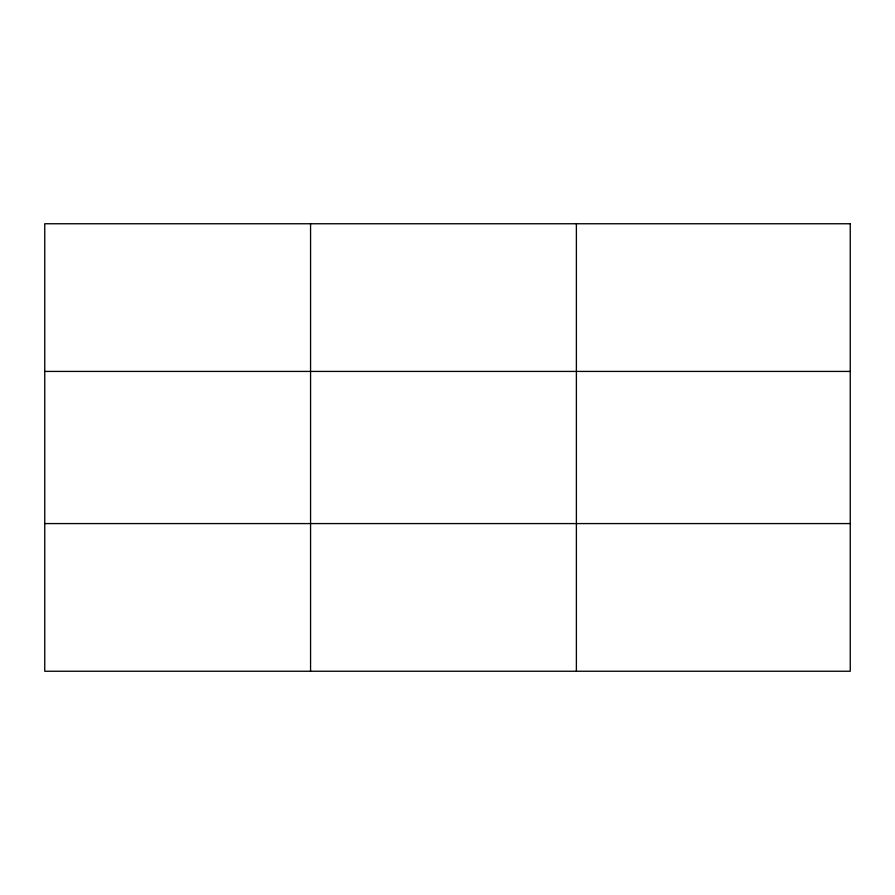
<?xml version="1.0" encoding="UTF-8"?>
<svg xmlns="http://www.w3.org/2000/svg" width="895" height="895" viewBox="0 0 895 895"><rect width="100%" height="100%" fill="white"/><g stroke="black" fill="none" stroke-linecap="round" stroke-linejoin="round"><path stroke-width="1.34" d="M310.565 671.25L310.565 223.75M576.38 671.25L576.38 223.75M44.75 371.425L850.25 371.425M44.75 523.575L850.25 523.575M850.25 223.75L44.75 223.75L44.75 671.25L850.25 671.25L850.25 223.75"/></g></svg>
